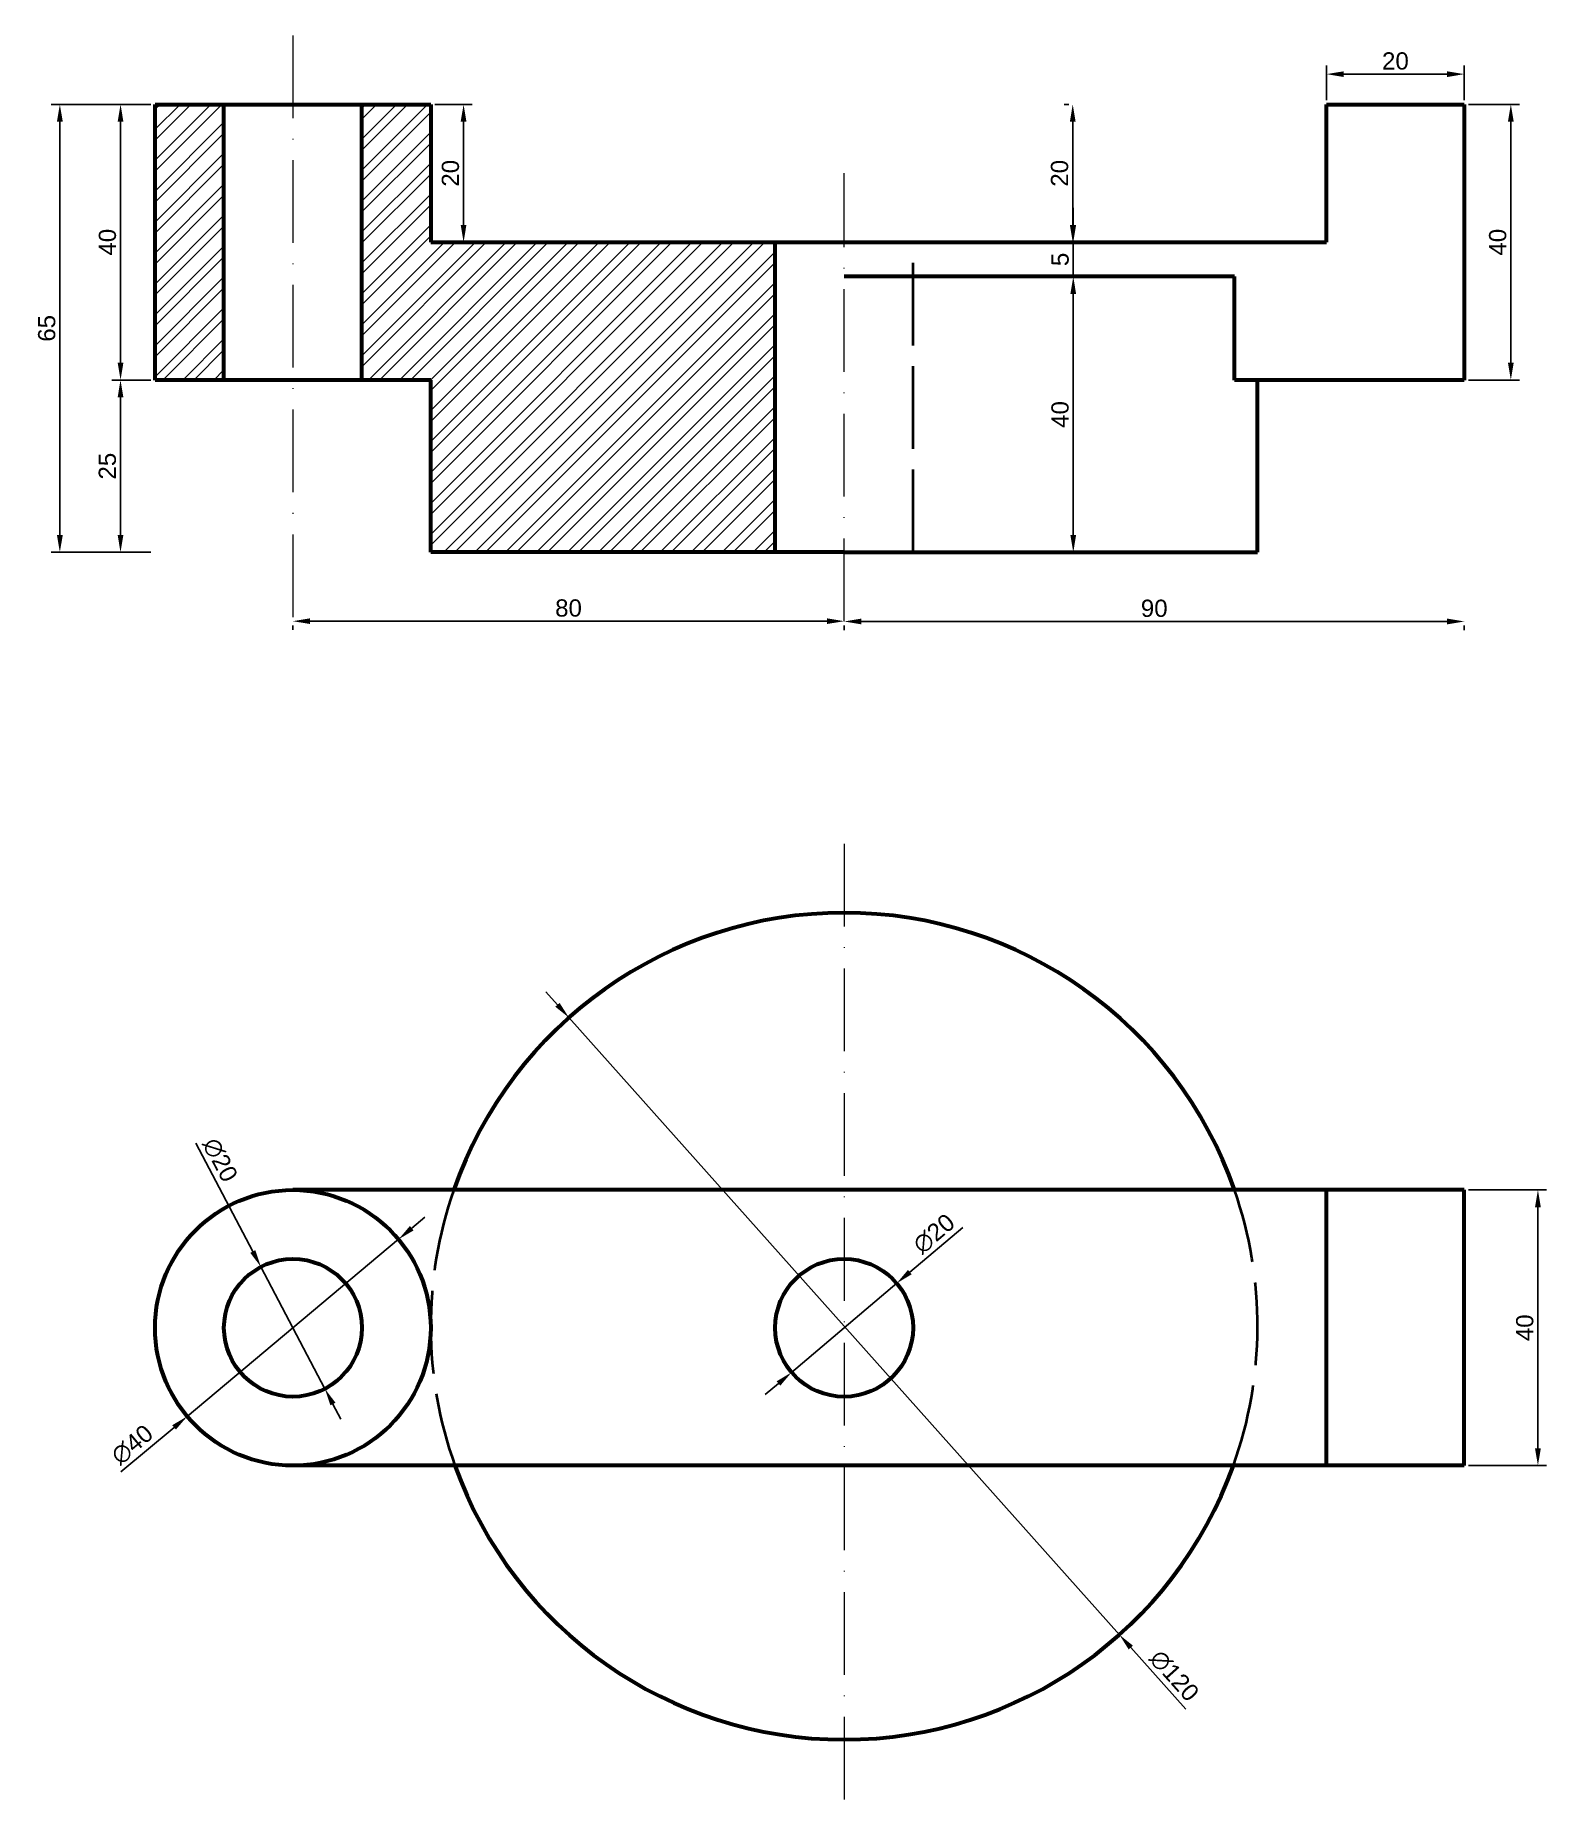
# Model space of a CAD drawing. Header units: millimetres. Extents: x 2712 to 2932, y 1670 to 1928.
import ezdxf

# ---------------------------------------------------------------- set-up
doc = ezdxf.new("R2010")
doc.units = ezdxf.units.MM
doc.linetypes.add('ACAD_ISO02W100', pattern=[15, 12, -3])
doc.linetypes.add('ACAD_ISO10W100', pattern=[18, 12, -3, 0, -3])
for name, color, linetype, lineweight in [('contornos', 7, 'Continuous', 60), ('contornos não visíveis', 255, 'ACAD_ISO02W100', 40), ('cotas', 1, 'Continuous', 20), ('hachuras', 9, 'Continuous', 20), ('linhas de centro', 161, 'ACAD_ISO10W100', 20)]:
    doc.layers.add(name, color=color, linetype=linetype, lineweight=lineweight)
doc.styles.get("Standard").update_dxf_attribs({"font": 'arial.ttf'})
doc.dimstyles.new('ISO-25', dxfattribs={"dimtxt": 2.5, "dimasz": 2.5, "dimexe": 1.25, "dimexo": 0.625, "dimtad": 1, "dimtxsty": 'Standard', "dimcen": 2.5, "dimadec": 0, "dimazin": 0, "dimtfac": 1, "dimtmove": 0, "dimatfit": 3, "dimfxl": 1, "dimarcsym": 0})

# ---------------------------------------------------------------- blocks, each defined once
blk = doc.blocks.new('*D3')
at = {"layer": 'cotas', "color": 0, "lineweight": -2, "transparency": 16777216}
for p, q in [((2846.97, 1754.8), (2839.3, 1748.31)), ((2822.14, 1733.76), (2837.4, 1746.69)), ((2820.23, 1732.15), (2818.32, 1730.53))]:
    blk.add_line(p, q, dxfattribs=at)
at = {"layer": 'cotas', "color": 0, "transparency": 16777216}
for points in [[(2839.03, 1748.63), (2839.57, 1747.99), (2837.4, 1746.69)], [(2819.96, 1732.46), (2820.5, 1731.83), (2822.14, 1733.76)]]:
    blk.add_solid(points, dxfattribs=at)
at = {"layer": 'Defpoints', "color": 0, "transparency": 16777216}
for p in [(2837.4, 1746.69), (2822.14, 1733.76)]:
    blk.add_point(p, dxfattribs=at)
at = {"layer": 'cotas', "color": 0, "transparency": 16777216, "insert": (2842.81, 1753.87), "char_height": 2.5, "attachment_point": 5, "rotation": 40.2784}
blk.add_mtext('∅20', dxfattribs=at)
blk = doc.blocks.new('*D4')
at = {"layer": 'cotas', "color": 0, "lineweight": -2, "transparency": 16777216}
for p, q in [((2788.16, 1787.1), (2786.5, 1788.97)), ((2789.83, 1785.24), (2869.71, 1695.69)), ((2879.35, 1684.88), (2871.37, 1693.82))]:
    blk.add_line(p, q, dxfattribs=at)
at = {"layer": 'cotas', "color": 0, "transparency": 16777216}
for points in [[(2788.47, 1787.38), (2787.85, 1786.83), (2789.83, 1785.24)], [(2871.68, 1694.1), (2871.06, 1693.55), (2869.71, 1695.69)]]:
    blk.add_solid(points, dxfattribs=at)
at = {"layer": 'Defpoints', "color": 0, "transparency": 16777216}
for p in [(2789.83, 1785.24), (2869.71, 1695.69)]:
    blk.add_point(p, dxfattribs=at)
at = {"layer": 'cotas', "color": 0, "transparency": 16777216, "insert": (2877.67, 1689.73), "char_height": 2.5, "attachment_point": 5, "rotation": 311.7349}
blk.add_mtext('∅120', dxfattribs=at)
blk = doc.blocks.new('*D5')
at = {"layer": 'cotas', "color": 0, "lineweight": -2, "transparency": 16777216}
for p, q in [((2920.39, 1760.23), (2931.7, 1760.23)), ((2930.45, 1757.73), (2930.45, 1722.73)), ((2920.39, 1720.23), (2931.7, 1720.23))]:
    blk.add_line(p, q, dxfattribs=at)
at = {"layer": 'cotas', "color": 0, "transparency": 16777216}
for points in [[(2930.03, 1757.73), (2930.87, 1757.73), (2930.45, 1760.23)], [(2930.03, 1722.73), (2930.87, 1722.73), (2930.45, 1720.23)]]:
    blk.add_solid(points, dxfattribs=at)
at = {"layer": 'Defpoints', "color": 0, "transparency": 16777216}
for p in [(2919.77, 1760.23), (2919.77, 1720.23), (2930.45, 1720.23)]:
    blk.add_point(p, dxfattribs=at)
at = {"layer": 'cotas', "color": 0, "transparency": 16777216, "insert": (2928.55, 1740.23), "char_height": 2.5, "attachment_point": 5, "rotation": 90}
blk.add_mtext('40', dxfattribs=at)
blk = doc.blocks.new('*D6')
at = {"layer": 'cotas', "color": 0, "lineweight": -2, "transparency": 16777216}
for p, q in [((2735.7, 1767.01), (2743.96, 1751.29)), ((2754.42, 1731.37), (2745.12, 1749.08)), ((2755.58, 1729.16), (2756.74, 1726.95))]:
    blk.add_line(p, q, dxfattribs=at)
at = {"layer": 'cotas', "color": 0, "transparency": 16777216}
for points in [[(2744.32, 1751.49), (2743.59, 1751.1), (2745.12, 1749.08)], [(2755.95, 1729.35), (2755.21, 1728.97), (2754.42, 1731.37)]]:
    blk.add_solid(points, dxfattribs=at)
at = {"layer": 'Defpoints', "color": 0, "transparency": 16777216}
for p in [(2745.12, 1749.08), (2754.42, 1731.37)]:
    blk.add_point(p, dxfattribs=at)
at = {"layer": 'cotas', "color": 0, "transparency": 16777216, "insert": (2739.2, 1764.58), "char_height": 2.5, "attachment_point": 5, "rotation": 297.7063}
blk.add_mtext('∅20', dxfattribs=at)
blk = doc.blocks.new('*D7')
at = {"layer": 'cotas', "color": 0, "lineweight": -2, "transparency": 16777216}
for p, q in [((2767.01, 1754.68), (2768.93, 1756.28)), ((2765.1, 1753.07), (2734.44, 1727.38)), ((2724.82, 1719.33), (2732.52, 1725.78))]:
    blk.add_line(p, q, dxfattribs=at)
at = {"layer": 'cotas', "color": 0, "transparency": 16777216}
for points in [[(2766.75, 1755), (2767.28, 1754.36), (2765.1, 1753.07)], [(2732.25, 1726.09), (2732.79, 1725.46), (2734.44, 1727.38)]]:
    blk.add_solid(points, dxfattribs=at)
at = {"layer": 'Defpoints', "color": 0, "transparency": 16777216}
for p in [(2765.1, 1753.07), (2734.44, 1727.38)]:
    blk.add_point(p, dxfattribs=at)
at = {"layer": 'cotas', "color": 0, "transparency": 16777216, "insert": (2726.45, 1723.26), "char_height": 2.5, "attachment_point": 5, "rotation": 39.9618}
blk.add_mtext('∅40', dxfattribs=at)
blk = doc.blocks.new('*D8')
at = {"layer": 'cotas', "color": 0, "lineweight": -2, "transparency": 16777216}
for p, q in [((2729.14, 1917.77), (2723.51, 1917.77)), ((2724.76, 1880.27), (2724.76, 1915.27)), ((2729.14, 1877.77), (2723.51, 1877.77))]:
    blk.add_line(p, q, dxfattribs=at)
at = {"layer": 'cotas', "color": 0, "transparency": 16777216}
for points in [[(2724.34, 1915.27), (2725.17, 1915.27), (2724.76, 1917.77)], [(2724.34, 1880.27), (2725.17, 1880.27), (2724.76, 1877.77)]]:
    blk.add_solid(points, dxfattribs=at)
at = {"layer": 'Defpoints', "color": 0, "transparency": 16777216}
for p in [(2724.76, 1917.77), (2729.77, 1917.77), (2729.77, 1877.77)]:
    blk.add_point(p, dxfattribs=at)
at = {"layer": 'cotas', "color": 0, "transparency": 16777216, "insert": (2722.86, 1897.77), "char_height": 2.5, "attachment_point": 5, "rotation": 90}
blk.add_mtext('40', dxfattribs=at)
blk = doc.blocks.new('*D9')
at = {"layer": 'cotas', "color": 0, "lineweight": -2, "transparency": 16777216}
for p, q in [((2729.14, 1917.77), (2714.7, 1917.77)), ((2715.95, 1915.27), (2715.95, 1855.27)), ((2729.14, 1852.77), (2714.7, 1852.77))]:
    blk.add_line(p, q, dxfattribs=at)
at = {"layer": 'cotas', "color": 0, "transparency": 16777216}
for points in [[(2715.53, 1915.27), (2716.37, 1915.27), (2715.95, 1917.77)], [(2715.53, 1855.27), (2716.37, 1855.27), (2715.95, 1852.77)]]:
    blk.add_solid(points, dxfattribs=at)
at = {"layer": 'Defpoints', "color": 0, "transparency": 16777216}
for p in [(2729.77, 1917.77), (2715.95, 1852.77), (2729.77, 1852.77)]:
    blk.add_point(p, dxfattribs=at)
at = {"layer": 'cotas', "color": 0, "transparency": 16777216, "insert": (2714.05, 1885.27), "char_height": 2.5, "attachment_point": 5, "rotation": 90}
blk.add_mtext('65', dxfattribs=at)
blk = doc.blocks.new('*D10')
at = {"layer": 'cotas', "color": 0, "lineweight": -2, "transparency": 16777216}
for p, q in [((2729.14, 1877.77), (2723.5, 1877.77)), ((2724.75, 1875.27), (2724.75, 1855.27)), ((2729.14, 1852.77), (2723.5, 1852.77))]:
    blk.add_line(p, q, dxfattribs=at)
at = {"layer": 'cotas', "color": 0, "transparency": 16777216}
for points in [[(2724.34, 1875.27), (2725.17, 1875.27), (2724.75, 1877.77)], [(2724.34, 1855.27), (2725.17, 1855.27), (2724.75, 1852.77)]]:
    blk.add_solid(points, dxfattribs=at)
at = {"layer": 'Defpoints', "color": 0, "transparency": 16777216}
for p in [(2729.77, 1877.77), (2724.75, 1852.77), (2729.77, 1852.77)]:
    blk.add_point(p, dxfattribs=at)
at = {"layer": 'cotas', "color": 0, "transparency": 16777216, "insert": (2722.85, 1865.27), "char_height": 2.5, "attachment_point": 5, "rotation": 90}
blk.add_mtext('25', dxfattribs=at)
blk = doc.blocks.new('*D11')
at = {"layer": 'cotas', "color": 0, "lineweight": -2, "transparency": 16777216}
for p, q in [((2752.27, 1842.77), (2827.27, 1842.77)), ((2749.77, 1842.15), (2749.77, 1841.52)), ((2829.77, 1842.15), (2829.77, 1841.52))]:
    blk.add_line(p, q, dxfattribs=at)
at = {"layer": 'cotas', "color": 0, "transparency": 16777216}
for points in [[(2752.27, 1843.19), (2752.27, 1842.36), (2749.77, 1842.77)], [(2827.27, 1843.19), (2827.27, 1842.36), (2829.77, 1842.77)]]:
    blk.add_solid(points, dxfattribs=at)
at = {"layer": 'Defpoints', "color": 0, "transparency": 16777216}
for p in [(2749.77, 1842.77), (2829.77, 1842.77), (2829.77, 1842.77)]:
    blk.add_point(p, dxfattribs=at)
at = {"layer": 'cotas', "color": 0, "transparency": 16777216, "insert": (2789.77, 1844.67), "char_height": 2.5, "attachment_point": 5}
blk.add_mtext('80', dxfattribs=at)
blk = doc.blocks.new('*D12')
at = {"layer": 'cotas', "color": 0, "lineweight": -2, "transparency": 16777216}
for p, q in [((2832.27, 1842.73), (2917.27, 1842.73)), ((2829.77, 1842.15), (2829.77, 1841.48)), ((2919.77, 1842.15), (2919.77, 1841.48))]:
    blk.add_line(p, q, dxfattribs=at)
at = {"layer": 'cotas', "color": 0, "transparency": 16777216}
for points in [[(2832.27, 1843.15), (2832.27, 1842.31), (2829.77, 1842.73)], [(2917.27, 1843.15), (2917.27, 1842.31), (2919.77, 1842.73)]]:
    blk.add_solid(points, dxfattribs=at)
at = {"layer": 'Defpoints', "color": 0, "transparency": 16777216}
for p in [(2829.77, 1842.77), (2919.77, 1842.77), (2919.77, 1842.73)]:
    blk.add_point(p, dxfattribs=at)
at = {"layer": 'cotas', "color": 0, "transparency": 16777216, "insert": (2874.77, 1844.63), "char_height": 2.5, "attachment_point": 5}
blk.add_mtext('90', dxfattribs=at)
blk = doc.blocks.new('*D13')
at = {"layer": 'cotas', "color": 0, "lineweight": -2, "transparency": 16777216}
for p, q in [((2862.87, 1892.77), (2861.77, 1892.77)), ((2863.02, 1890.27), (2863.02, 1855.27)), ((2862.87, 1852.77), (2861.77, 1852.77))]:
    blk.add_line(p, q, dxfattribs=at)
at = {"layer": 'cotas', "color": 0, "transparency": 16777216}
for points in [[(2862.6, 1890.27), (2863.43, 1890.27), (2863.02, 1892.77)], [(2862.6, 1855.27), (2863.43, 1855.27), (2863.02, 1852.77)]]:
    blk.add_solid(points, dxfattribs=at)
at = {"layer": 'Defpoints', "color": 0, "transparency": 16777216}
for p in [(2863.49, 1892.77), (2863.02, 1852.77), (2863.49, 1852.77)]:
    blk.add_point(p, dxfattribs=at)
at = {"layer": 'cotas', "color": 0, "transparency": 16777216, "insert": (2861.11, 1872.77), "char_height": 2.5, "attachment_point": 5, "rotation": 90}
blk.add_mtext('40', dxfattribs=at)
blk = doc.blocks.new('*D14')
at = {"layer": 'cotas', "color": 0, "lineweight": -2, "transparency": 16777216}
for p, q in [((2863.02, 1900.27), (2863.02, 1902.77)), ((2862.39, 1897.77), (2861.77, 1897.77)), ((2863.02, 1892.77), (2863.02, 1897.77)), ((2862.39, 1892.77), (2861.77, 1892.77)), ((2863.02, 1890.27), (2863.02, 1887.77))]:
    blk.add_line(p, q, dxfattribs=at)
at = {"layer": 'cotas', "color": 0, "transparency": 16777216}
for points in [[(2862.6, 1900.27), (2863.43, 1900.27), (2863.02, 1897.77)], [(2862.6, 1890.27), (2863.43, 1890.27), (2863.02, 1892.77)]]:
    blk.add_solid(points, dxfattribs=at)
at = {"layer": 'Defpoints', "color": 0, "transparency": 16777216}
for p in [(2863.02, 1897.77), (2863.02, 1897.77), (2863.02, 1892.77)]:
    blk.add_point(p, dxfattribs=at)
at = {"layer": 'cotas', "color": 0, "transparency": 16777216, "insert": (2861.12, 1895.27), "char_height": 2.5, "attachment_point": 5, "rotation": 90}
blk.add_mtext('5', dxfattribs=at)
blk = doc.blocks.new('*D15')
at = {"layer": 'cotas', "color": 0, "lineweight": -2, "transparency": 16777216}
for p, q in [((2862.39, 1917.77), (2861.69, 1917.77)), ((2862.94, 1900.27), (2862.94, 1915.27)), ((2862.39, 1897.77), (2861.69, 1897.77))]:
    blk.add_line(p, q, dxfattribs=at)
at = {"layer": 'cotas', "color": 0, "transparency": 16777216}
for points in [[(2862.53, 1915.27), (2863.36, 1915.27), (2862.94, 1917.77)], [(2862.53, 1900.27), (2863.36, 1900.27), (2862.94, 1897.77)]]:
    blk.add_solid(points, dxfattribs=at)
at = {"layer": 'Defpoints', "color": 0, "transparency": 16777216}
for p in [(2862.94, 1917.77), (2863.02, 1917.77), (2863.02, 1897.77)]:
    blk.add_point(p, dxfattribs=at)
at = {"layer": 'cotas', "color": 0, "transparency": 16777216, "insert": (2861.04, 1907.77), "char_height": 2.5, "attachment_point": 5, "rotation": 90}
blk.add_mtext('20', dxfattribs=at)
blk = doc.blocks.new('*D16')
at = {"layer": 'cotas', "color": 0, "lineweight": -2, "transparency": 16777216}
for p, q in [((2899.77, 1918.4), (2899.77, 1923.41)), ((2902.27, 1922.16), (2917.27, 1922.16)), ((2919.77, 1918.4), (2919.77, 1923.41))]:
    blk.add_line(p, q, dxfattribs=at)
at = {"layer": 'cotas', "color": 0, "transparency": 16777216}
for points in [[(2902.27, 1922.57), (2902.27, 1921.74), (2899.77, 1922.16)], [(2917.27, 1922.57), (2917.27, 1921.74), (2919.77, 1922.16)]]:
    blk.add_solid(points, dxfattribs=at)
at = {"layer": 'Defpoints', "color": 0, "transparency": 16777216}
for p in [(2919.77, 1922.16), (2899.77, 1917.77), (2919.77, 1917.77)]:
    blk.add_point(p, dxfattribs=at)
at = {"layer": 'cotas', "color": 0, "transparency": 16777216, "insert": (2909.77, 1924.06), "char_height": 2.5, "attachment_point": 5}
blk.add_mtext('20', dxfattribs=at)
blk = doc.blocks.new('*D17')
at = {"layer": 'cotas', "color": 0, "lineweight": -2, "transparency": 16777216}
for p, q in [((2920.39, 1917.77), (2927.77, 1917.77)), ((2926.52, 1915.27), (2926.52, 1880.27)), ((2920.39, 1877.77), (2927.77, 1877.77))]:
    blk.add_line(p, q, dxfattribs=at)
at = {"layer": 'cotas', "color": 0, "transparency": 16777216}
for points in [[(2926.1, 1915.27), (2926.94, 1915.27), (2926.52, 1917.77)], [(2926.1, 1880.27), (2926.94, 1880.27), (2926.52, 1877.77)]]:
    blk.add_solid(points, dxfattribs=at)
at = {"layer": 'Defpoints', "color": 0, "transparency": 16777216}
for p in [(2919.77, 1917.77), (2919.77, 1877.77), (2926.52, 1877.77)]:
    blk.add_point(p, dxfattribs=at)
at = {"layer": 'cotas', "color": 0, "transparency": 16777216, "insert": (2924.62, 1897.77), "char_height": 2.5, "attachment_point": 5, "rotation": 90}
blk.add_mtext('40', dxfattribs=at)
blk = doc.blocks.new('*D18')
at = {"layer": 'cotas', "color": 0, "lineweight": -2, "transparency": 16777216}
for p, q in [((2770.39, 1917.77), (2775.79, 1917.77)), ((2774.54, 1915.27), (2774.54, 1900.27)), ((2770.39, 1897.77), (2775.79, 1897.77))]:
    blk.add_line(p, q, dxfattribs=at)
at = {"layer": 'cotas', "color": 0, "transparency": 16777216}
for points in [[(2774.12, 1915.27), (2774.95, 1915.27), (2774.54, 1917.77)], [(2774.12, 1900.27), (2774.95, 1900.27), (2774.54, 1897.77)]]:
    blk.add_solid(points, dxfattribs=at)
at = {"layer": 'Defpoints', "color": 0, "transparency": 16777216}
for p in [(2769.77, 1917.77), (2769.77, 1897.77), (2774.54, 1897.77)]:
    blk.add_point(p, dxfattribs=at)
at = {"layer": 'cotas', "color": 0, "transparency": 16777216, "insert": (2772.64, 1907.77), "char_height": 2.5, "attachment_point": 5, "rotation": 90}
blk.add_mtext('20', dxfattribs=at)

msp = doc.modelspace()

# ---------------------------------------------------------------- hatches: boundary and pattern name
at = {"layer": 'hachuras'}
h = msp.add_hatch(dxfattribs=at)
h.set_pattern_fill('STEEL', color=256)
h.set_pattern_definition([(45, (0, 0), (-2.245064, 2.245064), []), (45, (0, 1.5875), (-2.245064, 2.245064), [])])
h.paths.add_polyline_path([(2819.768, 1897.772), (2769.768, 1897.772), (2769.768, 1917.772), (2759.768, 1917.772), (2759.768, 1877.772), (2769.768, 1877.772), (2769.768, 1852.772), (2819.768, 1852.772)])
h.paths.add_polyline_path([(2739.768, 1917.772), (2729.768, 1917.772), (2729.768, 1877.772), (2739.768, 1877.772)])

# ---------------------------------------------------------------- linework, layer by layer
at = {"layer": 'contornos'}
for p, q in [((2729.768, 1877.772), (2729.768, 1917.772)), ((2729.768, 1917.772), (2769.768, 1917.772)), ((2739.768, 1877.772), (2739.768, 1917.772)), ((2759.768, 1877.772), (2759.768, 1917.772)), ((2769.768, 1917.772), (2769.768, 1897.772)), ((2899.768, 1897.772), (2899.768, 1917.772)), ((2899.768, 1917.772), (2919.768, 1917.772)), ((2919.768, 1917.772), (2919.768, 1877.772)), ((2769.768, 1897.772), (2829.768, 1897.772)), ((2819.768, 1852.772), (2819.768, 1897.772)), ((2829.768, 1897.772), (2899.768, 1897.772)), ((2886.42, 1892.772), (2829.768, 1892.772)), ((2886.42, 1877.772), (2886.42, 1892.772)), ((2769.768, 1877.772), (2729.768, 1877.772)), ((2769.768, 1852.772), (2769.768, 1877.772)), ((2919.768, 1877.772), (2886.42, 1877.772)), ((2889.768, 1852.772), (2889.768, 1877.772)), ((2829.768, 1852.772), (2769.768, 1852.772)), ((2829.768, 1852.772), (2889.768, 1852.772)), ((2899.768, 1760.227), (2749.768, 1760.227)), ((2919.768, 1760.227), (2899.768, 1760.227)), ((2899.768, 1720.227), (2899.768, 1760.227)), ((2919.768, 1720.227), (2919.768, 1760.227)), ((2899.768, 1720.227), (2749.768, 1720.227)), ((2919.768, 1720.227), (2899.768, 1720.227))]:
    msp.add_line(p, q, dxfattribs=at)
for centre, radius in [((2749.768, 1740.227), 20), ((2749.768, 1740.227), 10), ((2829.768, 1740.227), 10)]:
    msp.add_circle(centre, radius, dxfattribs=at)
for start, end in [(19.2305, 160.7695), (199.7123, 340.2877)]:
    msp.add_arc((2829.768, 1740.464), 60, start, end, dxfattribs=at)
at = {"layer": 'contornos não visíveis'}
msp.add_line((2839.768, 1852.772), (2839.768, 1897.772), dxfattribs=at)
for start, end in [(160.7695, 199.7123), (340.2877, 19.2305)]:
    msp.add_arc((2829.768, 1740.464), 60, start, end, dxfattribs=at)
at = {"layer": 'linhas de centro'}
for p, q in [((2749.768, 1927.772), (2749.768, 1842.772)), ((2829.768, 1842.772), (2829.768, 1907.772)), ((2829.768, 1810.464), (2829.768, 1670.464))]:
    msp.add_line(p, q, dxfattribs=at)

# ---------------------------------------------------------------- dimensions: what is measured, and where the dimension line sits
at = {"layer": 'cotas'}
for base, p1, p2, picture, middle in [((2919.768, 1922.157), (2899.768, 1917.772), (2919.768, 1917.772), '*D16', (2909.768, 1924.059)), ((2829.768, 1842.772), (2749.768, 1842.772), (2829.768, 1842.772), '*D11', (2789.768, 1844.673)), ((2919.768, 1842.73), (2829.768, 1842.772), (2919.768, 1842.772), '*D12', (2874.768, 1844.631))]:
    dim = msp.add_linear_dim(base=base, p1=p1, p2=p2, dimstyle='ISO-25', dxfattribs=at)
    dim.commit()
    dim.dimension.update_dxf_attribs({"geometry": picture, "text_midpoint": middle})
for base, p1, p2, picture, middle in [((2715.951, 1852.772), (2729.768, 1917.772), (2729.768, 1852.772), '*D9', (2714.05, 1885.272)), ((2724.758, 1917.772), (2729.768, 1877.772), (2729.768, 1917.772), '*D8', (2722.857, 1897.772)), ((2774.537, 1897.772), (2769.768, 1917.772), (2769.768, 1897.772), '*D18', (2772.635, 1907.772)), ((2862.944, 1917.772), (2863.016, 1897.772), (2863.016, 1917.772), '*D15', (2861.043, 1907.772)), ((2926.521, 1877.772), (2919.768, 1917.772), (2919.768, 1877.772), '*D17', (2924.619, 1897.772)), ((2863.016, 1897.772), (2863.016, 1892.772), (2863.016, 1897.772), '*D14', (2861.119, 1895.272)), ((2863.016, 1852.772), (2863.49, 1892.772), (2863.49, 1852.772), '*D13', (2861.114, 1872.772)), ((2724.754, 1852.772), (2729.768, 1877.772), (2729.768, 1852.772), '*D10', (2722.853, 1865.272)), ((2930.451, 1720.227), (2919.768, 1760.227), (2919.768, 1720.227), '*D5', (2928.55, 1740.227))]:
    dim = msp.add_linear_dim(base=base, p1=p1, p2=p2, angle=90, dimstyle='ISO-25', dxfattribs=at)
    dim.commit()
    dim.dimension.update_dxf_attribs({"geometry": picture, "text_midpoint": middle})
for p1, p2, picture, middle in [((2789.826, 1785.238), (2869.709, 1695.69), '*D4', (2876.194, 1688.42)), ((2822.138, 1733.762), (2837.397, 1746.692), '*D3', (2844.088, 1752.362)), ((2765.097, 1753.072), (2734.438, 1727.381), '*D7', (2727.715, 1721.747))]:
    dim = msp.add_diameter_dim_2p(p1=p1, p2=p2, dimstyle='ISO-25', dxfattribs=at)
    dim.commit()
    dim.dimension.update_dxf_attribs({"geometry": picture, "text_midpoint": middle})
dim = msp.add_diameter_dim_2p(p1=(2754.417, 1731.373), p2=(2745.118, 1749.08), dimstyle='ISO-25', dxfattribs=at)
dim.commit()
dim.dimension.update_dxf_attribs({"geometry": '*D6', "text_midpoint": (2737.457, 1763.668), "dimtype": 163})

doc.saveas('drawing.dxf')
